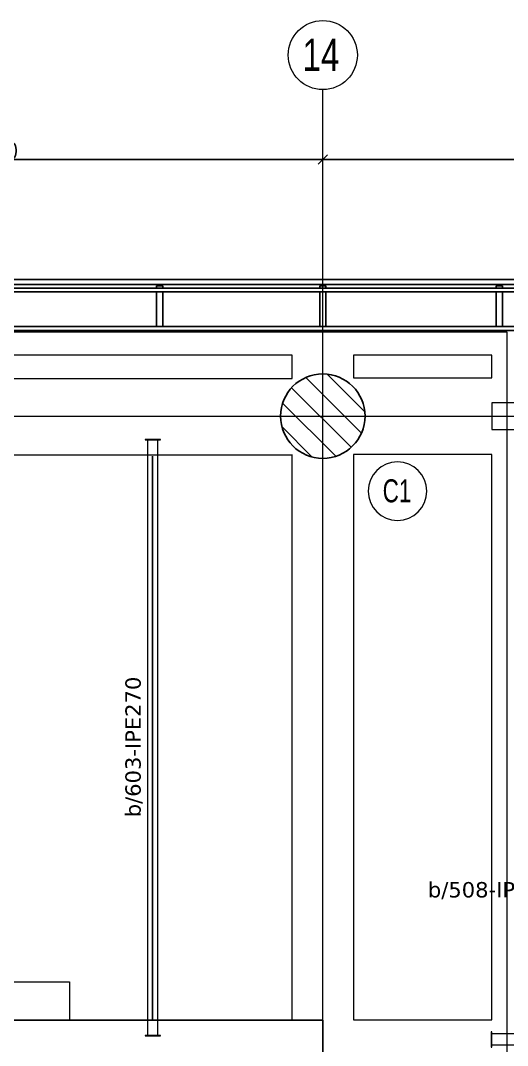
# Model space of a CAD drawing. Header units: millimetres. Extents: x -900 to 75397, y -21218 to 30654.
# Drawn here: x 59019 to 65364, y 17300 to 30654 of the extents above; entities that cross this region are included whole.
import ezdxf

# ---------------------------------------------------------------- set-up
doc = ezdxf.new("R2010")
doc.units = ezdxf.units.MM
doc.header["$LTSCALE"] = 0.9
doc.linetypes.add('Grid Line', pattern=[3.33375, 1.905, -0.47625, 0.47625, -0.47625])
for name, color, linetype, lineweight in [('0-3', 250, 'Continuous', 5), ('A_ALMA', 255, 'Continuous', 5), ('E_COLUMNAS', 1, 'Continuous', 18), ('E_COLUMNAS-3', 1, 'Continuous', 35), ('E_COLUMNAS-4', 1, 'Continuous', 25), ('E_EJES', 8, 'Continuous', 9), ('E_EJES-1', 8, 'Grid Line', 9), ('E_MUROS-1', 2, 'Continuous', 25), ('E_TEXTO', 3, 'Continuous', 9), ('E_VIGAS', 5, 'Continuous', 9), ('E_VIGAS-1', 5, 'Continuous', 25), ('E_VIGAS-2', 1, 'Continuous', 25), ('VIGAS_HCB', 253, 'Continuous', 15)]:
    doc.layers.add(name, color=color, linetype=linetype, lineweight=lineweight)
doc.layers.add('COTAS', color=8, linetype='Continuous')
doc.styles.add('Arial Narrow', font='', dxfattribs={"width": 0.85, "height": 0.3})
doc.styles.add('CNI_COTAS', font='romans.shx', dxfattribs={"width": 0.8})
doc.styles.add('Swis721 LtCn BT', font='swisscl.ttf', dxfattribs={"height": 0.42})
doc.styles.add('VERDANA', font='verdana.ttf')
doc.styles.get('Arial Narrow').set_extended_font_data('Arial Narrow')
doc.dimstyles.new('1.5', dxfattribs={"dimscale": 0, "dimtxt": 200, "dimasz": 120, "dimexe": 4, "dimexo": 4, "dimgap": 15, "dimtad": 1, "dimdec": 0, "dimzin": 4, "dimdsep": 46, "dimtxsty": 'CNI_COTAS', "dimblk": 'OBLIQUE', "dimcen": -0.09, "dimclrd": 256, "dimclrt": 3, "dimadec": 0, "dimazin": 0, "dimtfac": 1, "dimtdec": 0, "dimtmove": 2, "dimatfit": 0, "dimldrblk": 'OBLIQUE', "dimfxl": 0.05, "dimtolj": 1, "dimtzin": 0, "dimarcsym": 0})

# ---------------------------------------------------------------- blocks, each defined once
blk = doc.blocks.new('EST_SFM_VIGA-METALICA-SECCION-C - EST_SFM_VIGA-METALICA-UPN160-1604346-PLANTA DE PISO 14 N_E_ _56_55m')
at = {"layer": 'E_VIGAS-1'}
for p, q in [((30.11, 0.018), (-30.277, 0.018)), ((-30.272, -0.047), (30.104, -0.047))]:
    blk.add_line(p, q, dxfattribs=at)
blk = doc.blocks.new('EST_SFM_VIGA-METALICA-SECCION-C - EST_SFM_VIGA-METALICA-UPN100-1526554-PLANTA DE PISO 14 N_E_ _56_55m')
at = {"layer": 'E_VIGAS-2'}
for p, q in [((34.942, 0.018), (-34.929, 0.018)), ((-34.929, -0.032), (34.942, -0.032))]:
    blk.add_line(p, q, dxfattribs=at)
blk = doc.blocks.new('EST_SFM_VIGA-METALICA-SECCION-C - EST_SFM_VIGA-METALICA-UPN100-1526616-PLANTA DE PISO 14 N_E_ _56_55m')
at = {"layer": 'E_VIGAS-2'}
for p, q in [((34.044, 0.032), (-34.827, 0.032)), ((-34.827, -0.018), (34.044, -0.018))]:
    blk.add_line(p, q, dxfattribs=at)
blk = doc.blocks.new('DCTIB_CNI_EST_MOD-1A-FAC_0001_rvt-2-PLANTA DE PISO 14 N_E_ _56_55m')
at = {"layer": 'E_VIGAS-1'}
for p, q in [((-16.79, 167.864), (-16.79, 167.878)), ((-16.79, 167.859), (-16.79, 167.864)), ((-16.785, 167.878), (-16.785, 167.864)), ((-16.785, 167.864), (-16.785, 167.859)), ((-14.665, 167.864), (-14.665, 167.878)), ((-14.665, 167.859), (-14.665, 167.864)), ((-14.66, 167.878), (-14.66, 167.864)), ((-14.66, 167.864), (-14.66, 167.859)), ((-12.364, 167.864), (-12.364, 167.878)), ((-12.364, 167.859), (-12.364, 167.864)), ((-12.359, 167.878), (-12.359, 167.864)), ((-12.359, 167.864), (-12.359, 167.859)), ((-16.828, 167.859), (-16.8, 167.859)), ((-16.828, 167.858), (-16.828, 167.859)), ((-16.746, 167.858), (-16.828, 167.858)), ((-16.828, 167.83), (-16.828, 167.858)), ((-16.828, 167.33), (-16.828, 167.78)), ((-16.774, 167.859), (-16.746, 167.859)), ((-16.746, 167.859), (-16.746, 167.858)), ((-16.746, 167.83), (-16.746, 167.858)), ((-16.746, 167.33), (-16.746, 167.78)), ((-14.703, 167.859), (-14.675, 167.859)), ((-14.703, 167.858), (-14.703, 167.859)), ((-14.703, 167.858), (-14.621, 167.858)), ((-14.621, 167.858), (-14.703, 167.858)), ((-14.703, 167.83), (-14.703, 167.858)), ((-14.703, 167.33), (-14.703, 167.78)), ((-14.649, 167.859), (-14.621, 167.859)), ((-14.621, 167.859), (-14.621, 167.858)), ((-14.621, 167.83), (-14.621, 167.858)), ((-14.621, 167.33), (-14.621, 167.78)), ((-12.403, 167.858), (-12.403, 167.859)), ((-12.403, 167.859), (-12.375, 167.859)), ((-12.403, 167.858), (-12.321, 167.858)), ((-12.321, 167.858), (-12.403, 167.858)), ((-12.403, 167.858), (-12.403, 167.83)), ((-12.403, 167.78), (-12.403, 167.33)), ((-12.349, 167.859), (-12.321, 167.859)), ((-12.321, 167.859), (-12.321, 167.858)), ((-12.321, 167.858), (-12.321, 167.83)), ((-12.321, 167.78), (-12.321, 167.33)), ((-16.828, 167.263), (-16.828, 167.28)), ((-16.746, 167.263), (-16.828, 167.263)), ((-16.746, 167.263), (-16.746, 167.28)), ((-14.703, 167.263), (-14.703, 167.28)), ((-14.621, 167.263), (-14.703, 167.263)), ((-14.621, 167.263), (-14.621, 167.28)), ((-12.403, 167.28), (-12.403, 167.263)), ((-12.321, 167.263), (-12.403, 167.263)), ((-12.321, 167.28), (-12.321, 167.263))]:
    blk.add_line(p, q, dxfattribs=at)
for points, knots in [([(-16.79, 167.864), (-16.79, 167.863), (-16.79, 167.862), (-16.792, 167.86), (-16.793, 167.86), (-16.795, 167.859), (-16.796, 167.859), (-16.797, 167.859), (-16.799, 167.859), (-16.8, 167.859)], [0, 0, 0, 0, 0.285714, 0.428571, 0.571429, 0.678571, 0.732143, 0.785714, 1, 1, 1, 1]), ([(-16.8, 167.859), (-16.799, 167.859), (-16.798, 167.859), (-16.795, 167.859), (-16.793, 167.86), (-16.791, 167.86), (-16.79, 167.862), (-16.79, 167.863), (-16.79, 167.864)], [0, 0, 0, 0, 0.142857, 0.285714, 0.428571, 0.571429, 0.785714, 1, 1, 1, 1]), ([(-16.785, 167.864), (-16.785, 167.863), (-16.784, 167.862), (-16.783, 167.86), (-16.781, 167.86), (-16.78, 167.859), (-16.779, 167.859), (-16.777, 167.859), (-16.775, 167.859), (-16.774, 167.859)], [0, 0, 0, 0, 0.285714, 0.428571, 0.571429, 0.678571, 0.732143, 0.785714, 1, 1, 1, 1]), ([(-16.774, 167.859), (-16.775, 167.859), (-16.776, 167.859), (-16.779, 167.859), (-16.781, 167.86), (-16.783, 167.86), (-16.784, 167.862), (-16.785, 167.863), (-16.785, 167.864)], [0, 0, 0, 0, 0.142857, 0.285714, 0.428571, 0.571429, 0.785714, 1, 1, 1, 1]), ([(-14.665, 167.864), (-14.665, 167.863), (-14.665, 167.862), (-14.667, 167.86), (-14.668, 167.86), (-14.67, 167.859), (-14.671, 167.859), (-14.672, 167.859), (-14.674, 167.859), (-14.675, 167.859)], [0, 0, 0, 0, 0.285714, 0.428571, 0.571429, 0.678571, 0.732143, 0.785714, 1, 1, 1, 1]), ([(-14.675, 167.859), (-14.674, 167.859), (-14.673, 167.859), (-14.67, 167.859), (-14.668, 167.86), (-14.666, 167.86), (-14.665, 167.862), (-14.665, 167.863), (-14.665, 167.864)], [0, 0, 0, 0, 0.142857, 0.285714, 0.428571, 0.571429, 0.785714, 1, 1, 1, 1]), ([(-14.66, 167.864), (-14.66, 167.863), (-14.659, 167.862), (-14.658, 167.86), (-14.656, 167.86), (-14.655, 167.859), (-14.654, 167.859), (-14.652, 167.859), (-14.65, 167.859), (-14.649, 167.859)], [0, 0, 0, 0, 0.285714, 0.428571, 0.571429, 0.678571, 0.732143, 0.785714, 1, 1, 1, 1]), ([(-14.649, 167.859), (-14.65, 167.859), (-14.651, 167.859), (-14.654, 167.859), (-14.656, 167.86), (-14.658, 167.86), (-14.659, 167.862), (-14.66, 167.863), (-14.66, 167.864)], [0, 0, 0, 0, 0.142857, 0.285714, 0.428571, 0.571429, 0.785714, 1, 1, 1, 1]), ([(-12.375, 167.859), (-12.374, 167.859), (-12.373, 167.859), (-12.37, 167.859), (-12.368, 167.86), (-12.366, 167.86), (-12.365, 167.862), (-12.364, 167.863), (-12.364, 167.864)], [0, 0, 0, 0, 0.142857, 0.285714, 0.428571, 0.571429, 0.785714, 1, 1, 1, 1]), ([(-12.364, 167.864), (-12.364, 167.863), (-12.365, 167.862), (-12.366, 167.86), (-12.368, 167.86), (-12.369, 167.859), (-12.37, 167.859), (-12.372, 167.859), (-12.374, 167.859), (-12.375, 167.859)], [0, 0, 0, 0, 0.285714, 0.428571, 0.571429, 0.678571, 0.732143, 0.785714, 1, 1, 1, 1]), ([(-12.349, 167.859), (-12.35, 167.859), (-12.351, 167.859), (-12.354, 167.859), (-12.356, 167.86), (-12.358, 167.86), (-12.359, 167.862), (-12.359, 167.863), (-12.359, 167.864)], [0, 0, 0, 0, 0.142857, 0.285714, 0.428571, 0.571429, 0.785714, 1, 1, 1, 1]), ([(-12.359, 167.864), (-12.359, 167.863), (-12.359, 167.862), (-12.357, 167.86), (-12.356, 167.86), (-12.354, 167.859), (-12.353, 167.859), (-12.352, 167.859), (-12.35, 167.859), (-12.349, 167.859)], [0, 0, 0, 0, 0.285714, 0.428571, 0.571429, 0.678571, 0.732143, 0.785714, 1, 1, 1, 1])]:
    blk.add_open_spline(points, degree=3, knots=knots, dxfattribs=at)
for name, p in [('EST_SFM_VIGA-METALICA-SECCION-C - EST_SFM_VIGA-METALICA-UPN160-1604346-PLANTA DE PISO 14 N_E_ _56_55m', (-40.081, 167.925)), ('EST_SFM_VIGA-METALICA-SECCION-C - EST_SFM_VIGA-METALICA-UPN100-1526554-PLANTA DE PISO 14 N_E_ _56_55m', (-40.169, 167.812)), ('EST_SFM_VIGA-METALICA-SECCION-C - EST_SFM_VIGA-METALICA-UPN100-1526616-PLANTA DE PISO 14 N_E_ _56_55m', (-39.77, 167.298))]:
    blk.add_blockref(name, p, dxfattribs=at)
blk = doc.blocks.new('EST_SCM_COLUMNA-SECCION-CIRCULAR - EST_SCM_COLUMNA-CONCRETO-CIRCULAR_Ø_110cm-V50-PLANTA DE PISO 14 N_E_ _56_55m')
at = {"layer": 'E_COLUMNAS'}
h = blk.add_hatch(dxfattribs=at)
h.set_pattern_fill('FP_22', color=256, style=0, pattern_type=2)
h.set_pattern_definition([(135, (14.662, -166.162), (-0.15909903, -0.15909903), [])])
h.paths.add_polyline_path([(-0.041, -0.548), (0.041, -0.548), (0.122, -0.536), (0.201, -0.512), (0.275, -0.476), (0.343, -0.43), (0.403, -0.374), (0.454, -0.31), (0.496, -0.239), (0.526, -0.162), (0.544, -0.082), (0.55, 0), (0.544, 0.082), (0.526, 0.162), (0.496, 0.239), (0.454, 0.31), (0.403, 0.374), (0.343, 0.43), (0.275, 0.476), (0.201, 0.512), (0.122, 0.536), (0.041, 0.548), (-0.041, 0.548), (-0.122, 0.536), (-0.201, 0.512), (-0.275, 0.476), (-0.343, 0.43), (-0.403, 0.374), (-0.454, 0.31), (-0.496, 0.239), (-0.526, 0.162), (-0.544, 0.082), (-0.55, 0), (-0.544, -0.082), (-0.526, -0.162), (-0.496, -0.239), (-0.454, -0.31), (-0.403, -0.374), (-0.343, -0.43), (-0.275, -0.476), (-0.201, -0.512), (-0.122, -0.536)])
at = {"layer": 'E_COLUMNAS-4'}
for start, end in [(0, 180), (180, 0)]:
    blk.add_arc((0, 0), 0.55, start, end, dxfattribs=at)
blk = doc.blocks.new('Grid - CNI_NOMBRE EJES-372759-PLANTA DE PISO 14 N_E_ _56_55m')
at = {"layer": 'E_EJES'}
blk.add_circle((0, 0), 0.003, dxfattribs=at)
blk = doc.blocks.new('CNI_TAG COLUMNAS CONCRETO MARCA - CNI_COLUMNA CONCRETO-582370-PLANTA DE PISO 14 N_E_ _56_55m')
at = {"layer": 'E_TEXTO'}
for start, end in [(360, 180), (180, 360)]:
    blk.add_arc((0.000261, -0.000148), 0.002545, start, end, dxfattribs=at)
blk = doc.blocks.new('_Oblique')
at = {"color": 0, "linetype": 'ByBlock', "lineweight": -2}
blk.add_line((-0.5, -0.5), (0.5, 0.5), dxfattribs=at)
blk = doc.blocks.new('*D437')
at = {"layer": 'COTAS', "lineweight": -2, "transparency": 16777216}
blk.add_line((54457, 28844), (62957, 28844), dxfattribs=at)
at = {"layer": 'Defpoints', "color": 0, "transparency": 16777216}
for p in [(54457, 28844), (62957, 28844), (62957, 28844)]:
    blk.add_point(p, dxfattribs=at)
at = {"layer": 'COTAS', "lineweight": -2, "transparency": 16777216, "xscale": 120, "yscale": 120, "zscale": 120, "rotation": 180}
blk.add_blockref('_Oblique', (54457, 28844), dxfattribs=at)
at = {"layer": 'COTAS', "lineweight": -2, "transparency": 16777216, "xscale": 120, "yscale": 120, "zscale": 120}
blk.add_blockref('_Oblique', (62957, 28844), dxfattribs=at)
at = {"layer": 'COTAS', "color": 3, "transparency": 16777216, "insert": (58707, 28959), "char_height": 200, "attachment_point": 5, "style": 'CNI_COTAS'}
blk.add_mtext('\\A1;8500', dxfattribs=at)
blk = doc.blocks.new('*D438')
at = {"layer": 'COTAS', "lineweight": -2, "transparency": 16777216}
blk.add_line((62957, 28844), (71457, 28844), dxfattribs=at)
at = {"layer": 'Defpoints', "color": 0, "transparency": 16777216}
for p in [(62957, 28844), (71457, 28844), (71457, 28844)]:
    blk.add_point(p, dxfattribs=at)
at = {"layer": 'COTAS', "lineweight": -2, "transparency": 16777216, "xscale": 120, "yscale": 120, "zscale": 120, "rotation": 180}
blk.add_blockref('_Oblique', (62957, 28844), dxfattribs=at)
at = {"layer": 'COTAS', "lineweight": -2, "transparency": 16777216, "xscale": 120, "yscale": 120, "zscale": 120}
blk.add_blockref('_Oblique', (71457, 28844), dxfattribs=at)
at = {"layer": 'COTAS', "color": 3, "transparency": 16777216, "insert": (67207, 28959), "char_height": 200, "attachment_point": 5, "style": 'CNI_COTAS'}
blk.add_mtext('\\A1;8500', dxfattribs=at)

msp = doc.modelspace()

# ---------------------------------------------------------------- linework, layer by layer
at = {"layer": 'A_ALMA'}
for p, q in [((60737.5, 17640.2), (60737.5, 24980)), ((60744.1, 17640.2), (60744.1, 24980))]:
    msp.add_line(p, q, dxfattribs=at)
at = {"layer": 'E_EJES-1'}
for p, q in [((62957.4, -4386.1), (62957.4, 29754.4)), ((62957.4, -4505.6), (62957.4, 29714.8)), ((0, 25500), (74496.9, 25500))]:
    msp.add_line(p, q, dxfattribs=at)
at = {"layer": 'E_MUROS-1'}
msp.add_lwpolyline([(62957.5, 17630.2), (62957.5, 17130.2), (59257.6, 17130.2), (59257.6, 8370.2), (62957.6, 8370.2), (62957.6, 7870.2), (54457.6, 7870.2), (54457.6, 8370.2), (58857.6, 8370.2), (58857.6, 17130.2), (54457.5, 17130.2), (54457.5, 17630.2)], close=True, dxfattribs=at)
at = {"layer": 'E_VIGAS', "color": 30, "true_color": 0xf26722}
msp.add_line((62557.5, 17632.5), (62557.5, 25000), dxfattribs=at)
for points in [[(9558.4, 26595.9), (9558.5, -1095.9), (65358.6, -1095.8), (65358.6, 26595.9)], [(54812.7, 25990.1), (62558.6, 25990.1), (62558.6, 26295.9), (54804, 26295.9)], [(63358.6, 26000), (65158.6, 26000), (65158.6, 26295.9), (63358.6, 26295.9)], [(63358.6, 25000), (63358.7, 17632.6), (65158.6, 17632.6), (65158.6, 25000)]]:
    msp.add_lwpolyline(points, close=True, dxfattribs=at)
msp.add_lwpolyline([(62558.6, 24990.1), (54841.2, 24990.1), (55037, 18130.2), (59658.4, 18130.2), (59658.4, 17632.6)], dxfattribs=at)
at = {"layer": 'VIGAS_HCB'}
for points in [[(65158.6, 25325), (71223.4, 25325), (71223.4, 25675), (65158.6, 25675)], [(60673.3, 17430.2), (60808.3, 17430.2), (60808.3, 25190), (60673.3, 25190)], [(65158.6, 17455.2), (71533.4, 17455.2), (71533.4, 17305.2), (65158.6, 17305.2)]]:
    msp.add_lwpolyline(points, close=True, dxfattribs=at)
at = {"layer": 'VIGAS_HCB', "color": 8}
for points in [[(60840.8, 25196), (60640.8, 25196), (60640.8, 25190), (60840.8, 25190)], [(60840.8, 17430.2), (60640.8, 17430.2), (60640.8, 17424.2), (60840.8, 17424.2)], [(65152.6, 17480.2), (65152.6, 17280.2), (65158.6, 17280.2), (65158.6, 17480.2)]]:
    msp.add_lwpolyline(points, close=True, dxfattribs=at)

# ---------------------------------------------------------------- block references
at = {"layer": '0-3', "xscale": 1000.000000000014, "yscale": 1000.000000000014, "zscale": 1000.000000000014}
msp.add_blockref('DCTIB_CNI_EST_MOD-1A-FAC_0001_rvt-2-PLANTA DE PISO 14 N_E_ _56_55m', (77619.5, -140662.4), dxfattribs=at)
at = {"layer": 'E_COLUMNAS-3', "xscale": 1000.000000000014, "yscale": 1000.000000000014, "zscale": 1000.000000000014}
msp.add_blockref('EST_SCM_COLUMNA-SECCION-CIRCULAR - EST_SCM_COLUMNA-CONCRETO-CIRCULAR_Ø_110cm-V50-PLANTA DE PISO 14 N_E_ _56_55m', (62957.4, 25500), dxfattribs=at)
at = {"layer": 'E_EJES', "xscale": 150000.0000000019, "yscale": 150000.0000000019, "zscale": 150000.0000000019}
msp.add_blockref('Grid - CNI_NOMBRE EJES-372759-PLANTA DE PISO 14 N_E_ _56_55m', (62957.4, 30204.4), dxfattribs=at)
at = {"layer": 'E_TEXTO', "xscale": 150000.0000000019, "yscale": 150000.0000000019, "zscale": 150000.0000000019}
msp.add_blockref('CNI_TAG COLUMNAS CONCRETO MARCA - CNI_COLUMNA CONCRETO-582370-PLANTA DE PISO 14 N_E_ _56_55m', (63891.6, 24545.7), dxfattribs=at)

# ---------------------------------------------------------------- texts
at = {"layer": 'E_EJES', "insert": (62694, 30417), "char_height": 420, "width": 625.316, "attachment_point": 1, "style": 'Swis721 LtCn BT'}
msp.add_mtext('14', dxfattribs=at)
at = {"layer": 'E_TEXTO', "attachment_point": 1}
for s, insert, char_height, width, style in [('C1', (63737.4, 24676.9), 300, 459.968, 'Arial Narrow'), ('b/508-IPE270', (64326.1, 19429.5), 200, 1206.139, 'VERDANA')]:
    msp.add_mtext(s, dxfattribs=dict(at, insert=insert, char_height=char_height, width=width, style=style))
at = {"layer": 'E_TEXTO', "insert": (60384.7, 20273.4), "char_height": 200, "width": 1206.139, "attachment_point": 1, "rotation": 90, "style": 'VERDANA'}
msp.add_mtext('b/603-IPE270', dxfattribs=at)

# ---------------------------------------------------------------- dimensions: what is measured, and where the dimension line sits
at = {"layer": 'COTAS'}
for base, p1, p2, picture, middle in [((62957.4, 28844.4), (54457.4, 28844.4), (62957.4, 28844.4), '*D437', (58707.4, 28959.4)), ((71457.4, 28844.4), (62957.4, 28844.4), (71457.4, 28844.4), '*D438', (67207.4, 28959.4))]:
    dim = msp.add_linear_dim(base=base, p1=p1, p2=p2, dimstyle='1.5', override={"dimscale": 1}, dxfattribs=at)
    dim.commit()
    dim.dimension.update_dxf_attribs({"geometry": picture, "text_midpoint": middle})

doc.saveas('drawing.dxf')
